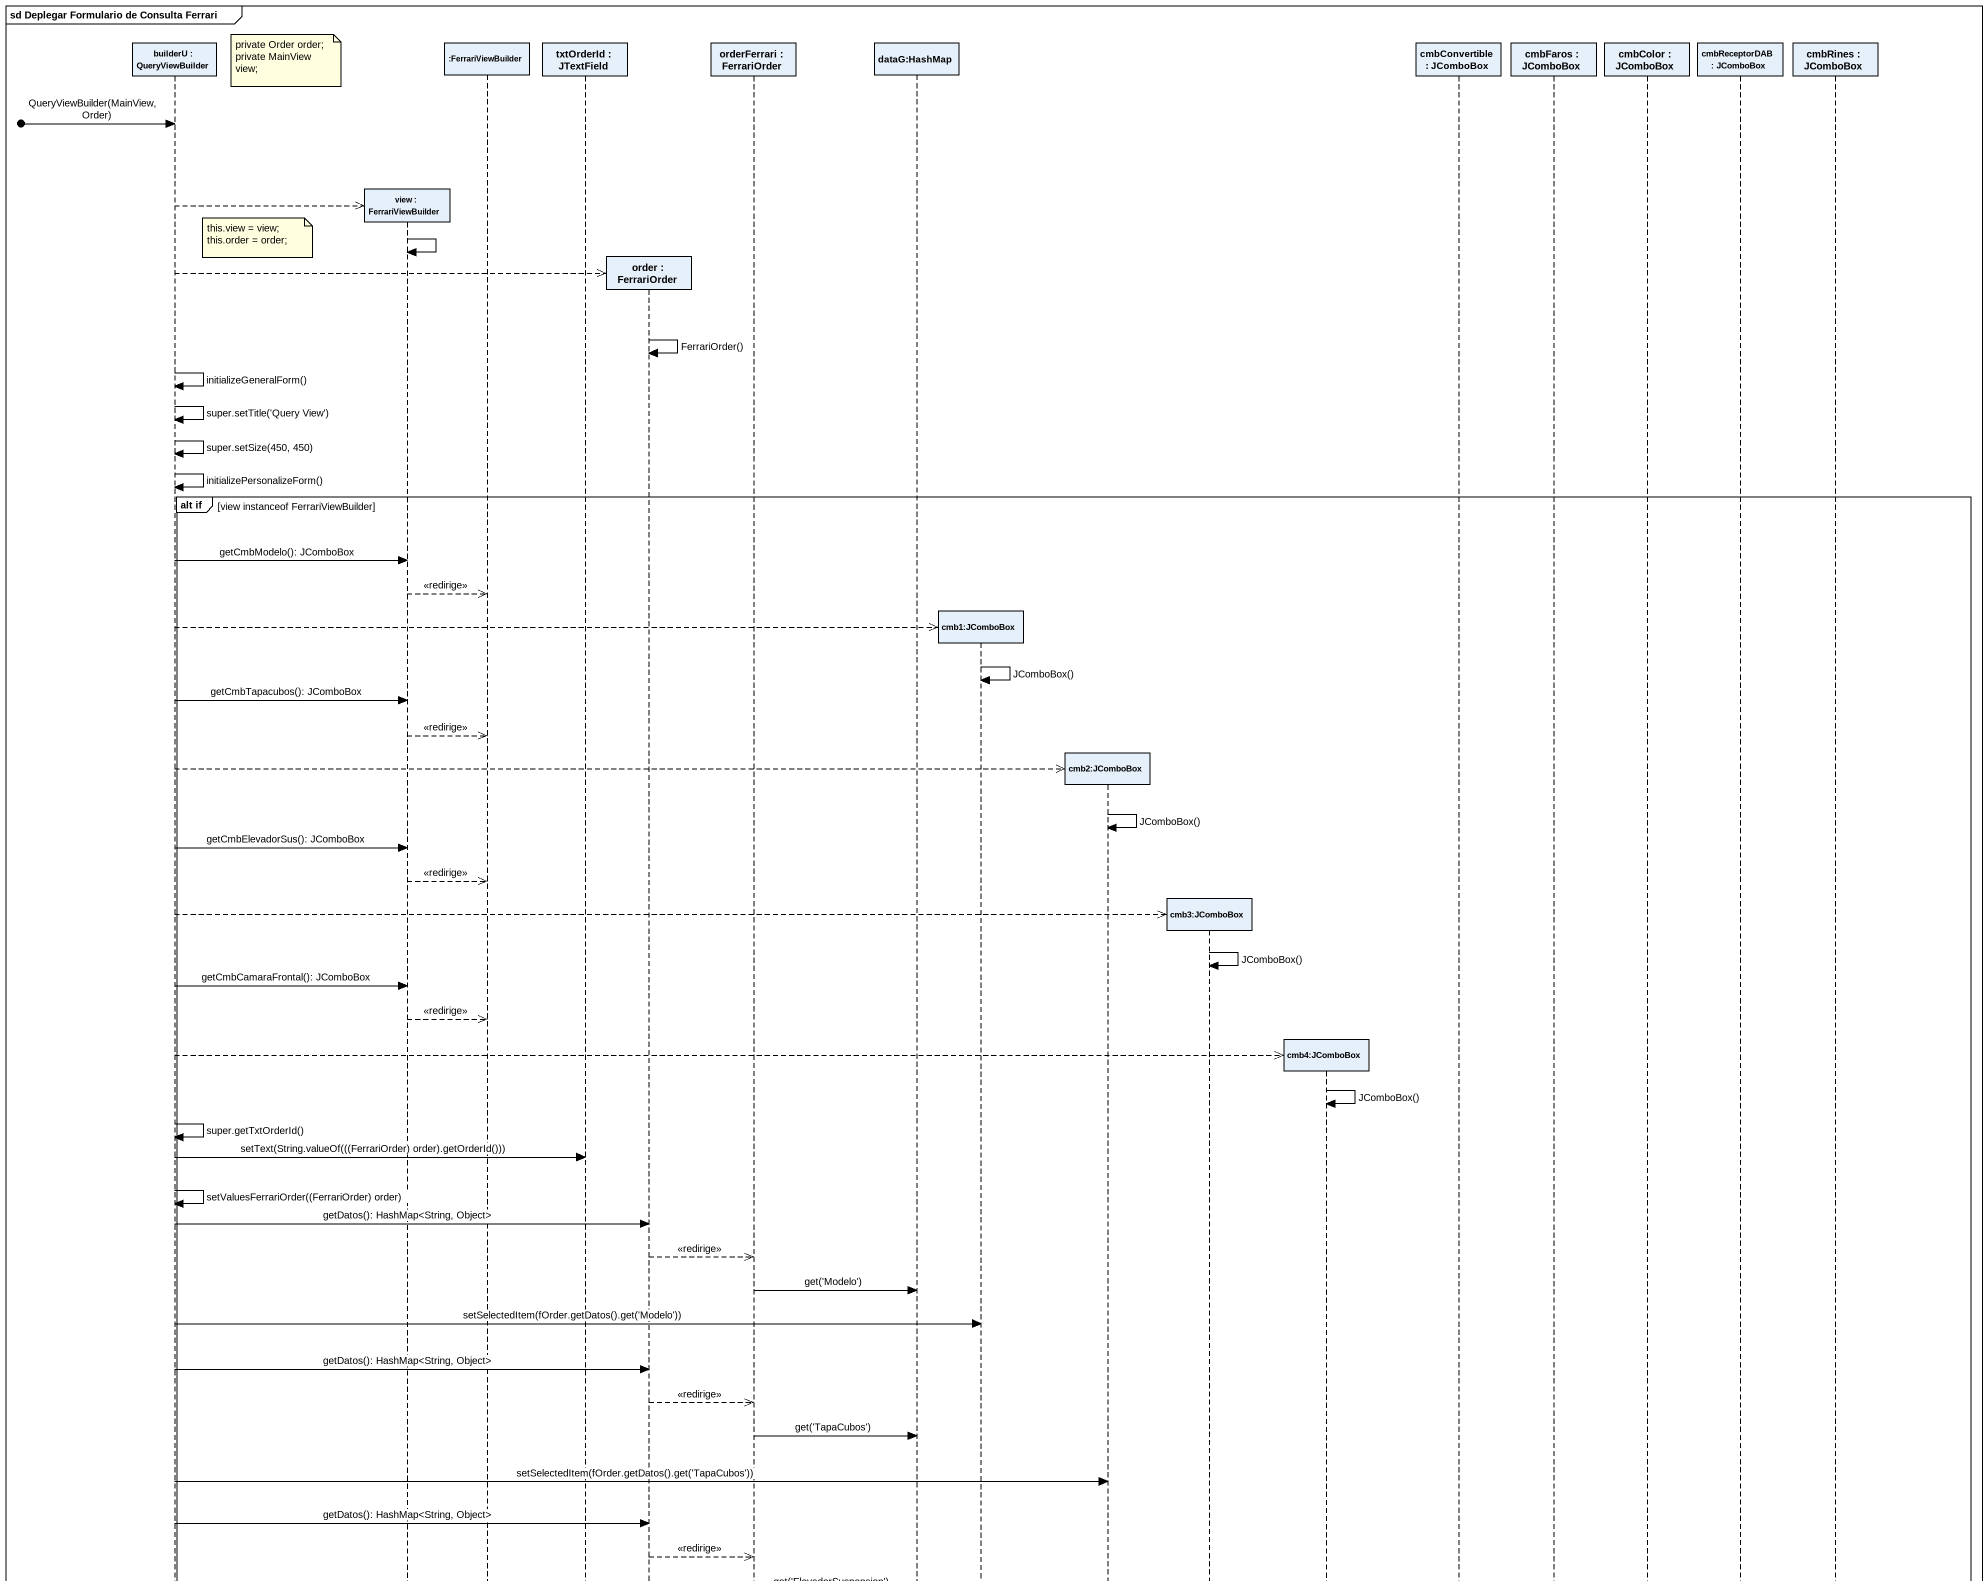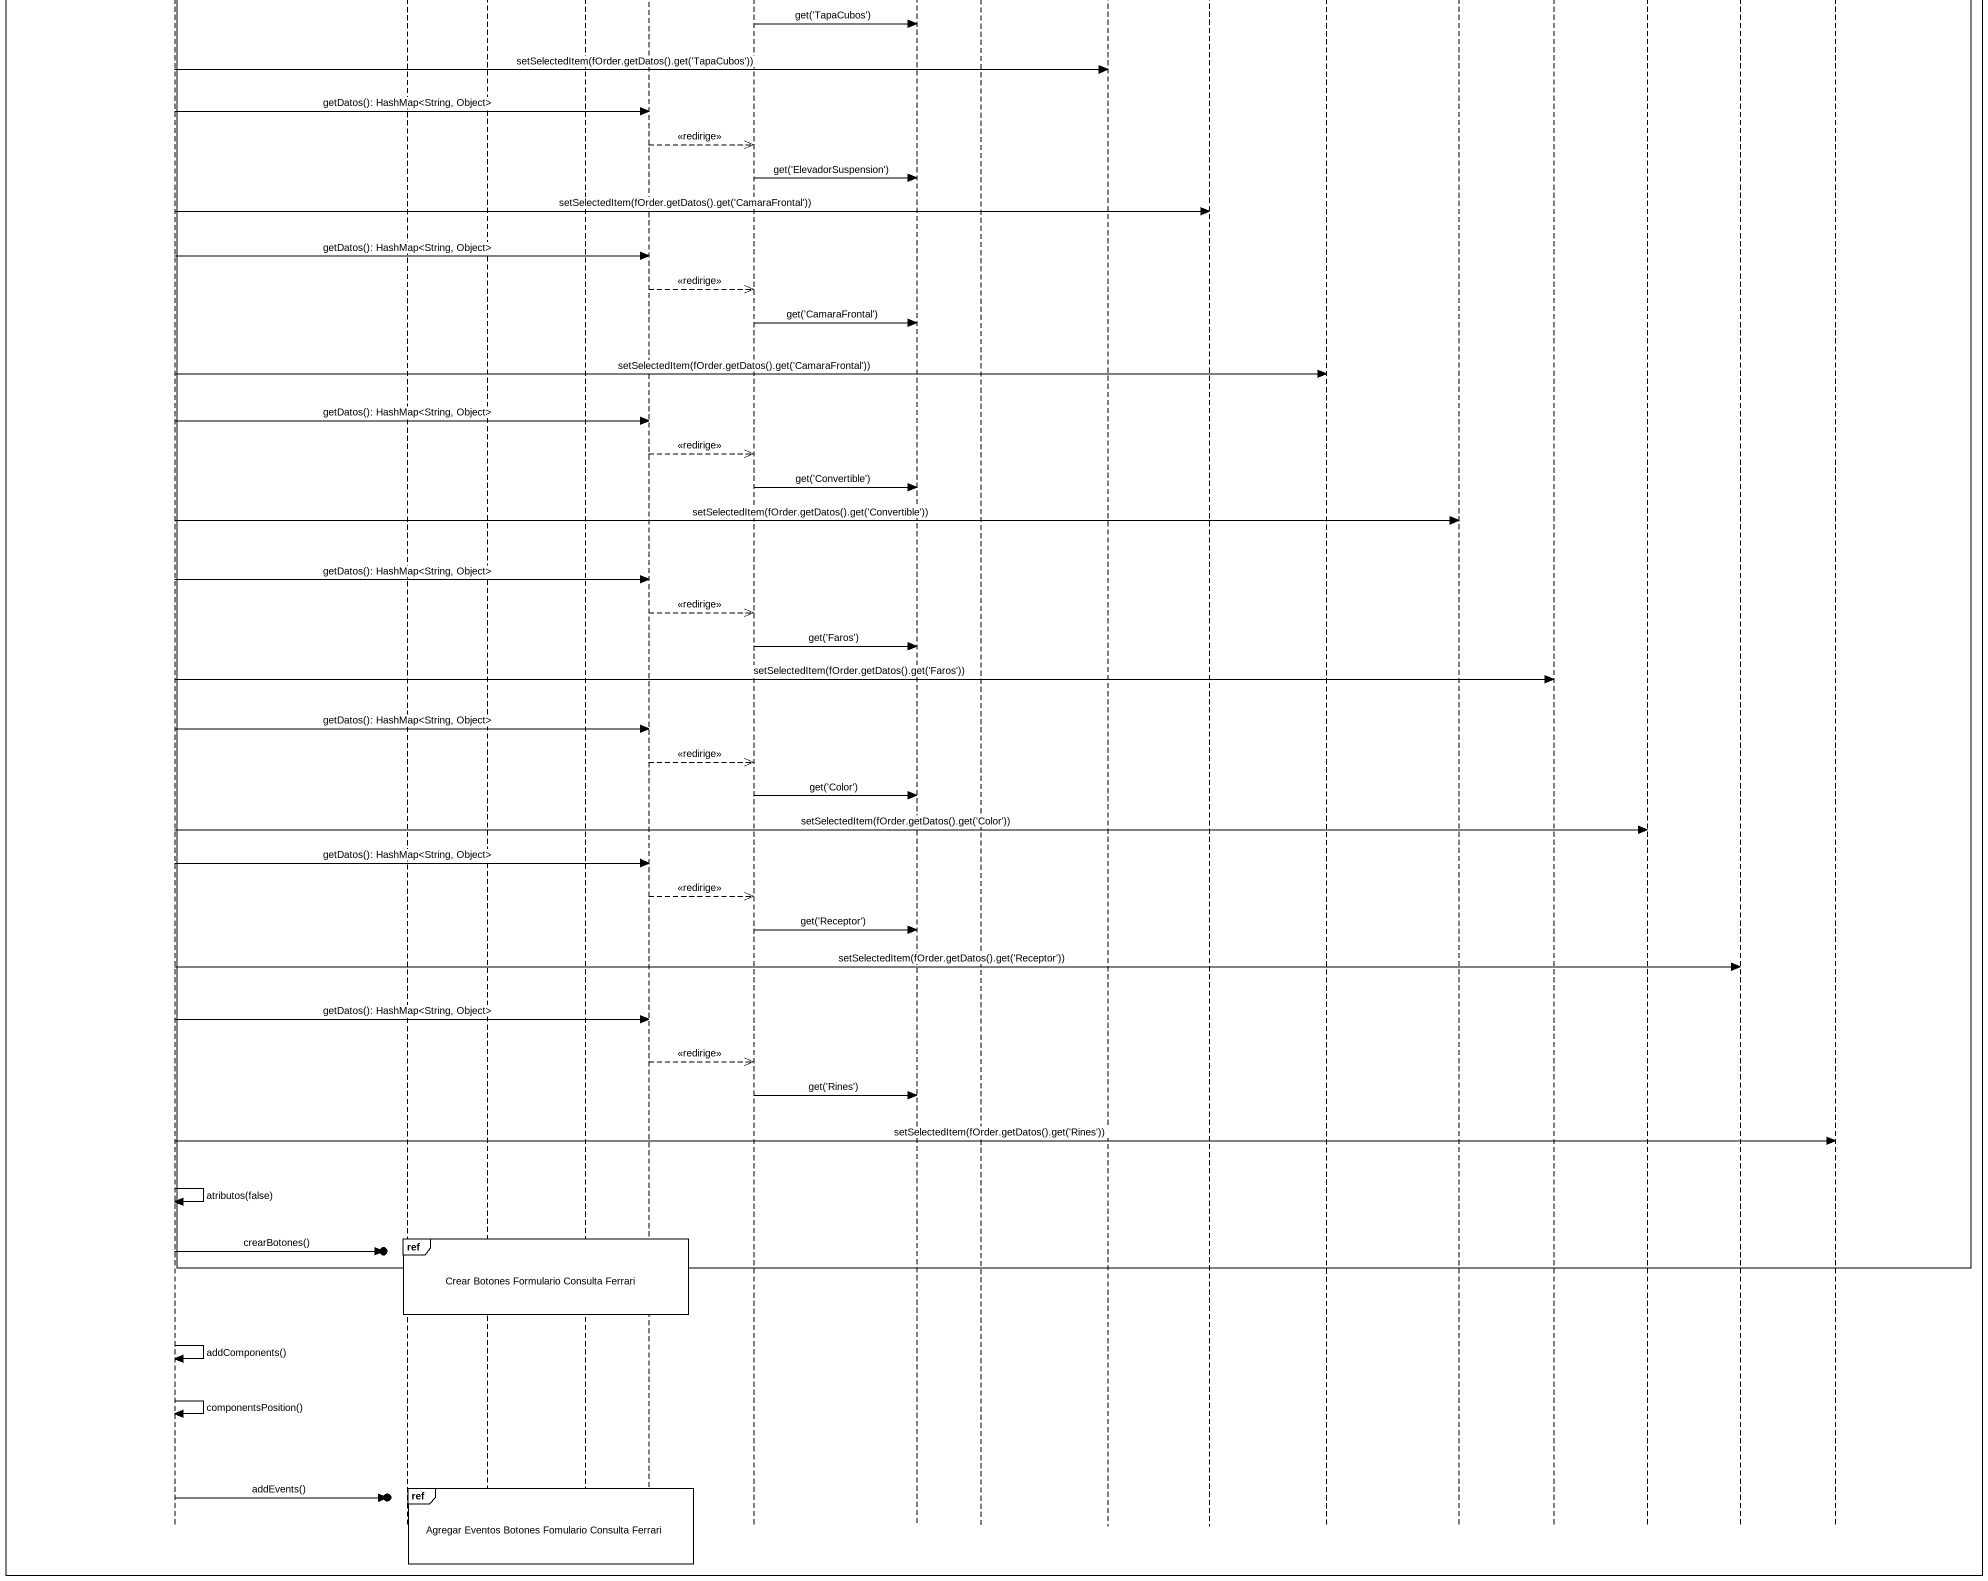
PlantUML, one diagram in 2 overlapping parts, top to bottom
@startuml
mainframe sd Deplegar Formulario de Consulta Ferrari
hide footbox
participant "builderU : QueryViewBuilder" as builderU
participant "view : FerrariViewBuilder" as view
participant ":FerrariViewBuilder" as FerrariViewBuilder
participant "txtOrderId : JTextField" as txtOrderId
participant "order : FerrariOrder" as order
participant "orderFerrari : FerrariOrder" as orderFerrari
participant "dataG:HashMap" as dataG_HashMap
participant "cmb1:JComboBox" as cmb1_JComboBox
participant "cmb2:JComboBox" as cmb2_JComboBox
participant "cmb3:JComboBox" as cmb3_JComboBox
participant "cmb4:JComboBox" as cmb4_JComboBox
participant "cmbConvertible : JComboBox" as cmbConvertible
participant "cmbFaros : JComboBox" as cmbFaros
participant "cmbColor : JComboBox" as cmbColor
participant "cmbReceptorDAB : JComboBox" as cmbReceptorDAB
participant "cmbRines : JComboBox" as cmbRines

note right of builderU
  private Order order;
  private MainView view;
end note
[o-> builderU : QueryViewBuilder(MainView, Order)
builderU -->> view **
note right of builderU
  this.view = view;
  this.order = order;
end note
view -> view
builderU -->> order **
order -> order : FerrariOrder()
builderU -> builderU : initializeGeneralForm()
builderU -> builderU : super.setTitle('Query View')
builderU -> builderU : super.setSize(450, 450)
builderU -> builderU : initializePersonalizeForm()
group alt if [view instanceof FerrariViewBuilder]
  builderU -> view : getCmbModelo(): JComboBox
  view -->> FerrariViewBuilder : <<redirige>>
  builderU -->> cmb1_JComboBox **
  cmb1_JComboBox -> cmb1_JComboBox : JComboBox()
  builderU -> view : getCmbTapacubos(): JComboBox
  view -->> FerrariViewBuilder : <<redirige>>
  builderU -->> cmb2_JComboBox **
  cmb2_JComboBox -> cmb2_JComboBox : JComboBox()
  builderU -> view : getCmbElevadorSus(): JComboBox
  view -->> FerrariViewBuilder : <<redirige>>
  builderU -->> cmb3_JComboBox **
  cmb3_JComboBox -> cmb3_JComboBox : JComboBox()
  builderU -> view : getCmbCamaraFrontal(): JComboBox
  view -->> FerrariViewBuilder : <<redirige>>
  builderU -->> cmb4_JComboBox **
  cmb4_JComboBox -> cmb4_JComboBox : JComboBox()
  builderU -> builderU : super.getTxtOrderId()
  builderU -> txtOrderId : setText(String.valueOf(((FerrariOrder) order).getOrderId()))
  builderU -> builderU : setValuesFerrariOrder((FerrariOrder) order)
  builderU -> order : getDatos(): HashMap<String, Object>
  order -->> orderFerrari : <<redirige>>
  orderFerrari -> dataG_HashMap : get('Modelo')
  builderU -> cmb1_JComboBox : setSelectedItem(fOrder.getDatos().get('Modelo'))
  builderU -> order : getDatos(): HashMap<String, Object>
  order -->> orderFerrari : <<redirige>>
  orderFerrari -> dataG_HashMap : get('TapaCubos')
  builderU -> cmb2_JComboBox : setSelectedItem(fOrder.getDatos().get('TapaCubos'))
  builderU -> order : getDatos(): HashMap<String, Object>
  order -->> orderFerrari : <<redirige>>
  orderFerrari -> dataG_HashMap : get('ElevadorSuspension')
  builderU -> cmb3_JComboBox : setSelectedItem(fOrder.getDatos().get('CamaraFrontal'))
  builderU -> order : getDatos(): HashMap<String, Object>
  order -->> orderFerrari : <<redirige>>
  orderFerrari -> dataG_HashMap : get('CamaraFrontal')
  builderU -> cmb4_JComboBox : setSelectedItem(fOrder.getDatos().get('CamaraFrontal'))
  builderU -> order : getDatos(): HashMap<String, Object>
  order -->> orderFerrari : <<redirige>>
  orderFerrari -> dataG_HashMap : get('Convertible')
  builderU -> cmbConvertible : setSelectedItem(fOrder.getDatos().get('Convertible'))
  builderU -> order : getDatos(): HashMap<String, Object>
  order -->> orderFerrari : <<redirige>>
  orderFerrari -> dataG_HashMap : get('Faros')
  builderU -> cmbFaros : setSelectedItem(fOrder.getDatos().get('Faros'))
  builderU -> order : getDatos(): HashMap<String, Object>
  order -->> orderFerrari : <<redirige>>
  orderFerrari -> dataG_HashMap : get('Color')
  builderU -> cmbColor : setSelectedItem(fOrder.getDatos().get('Color'))
  builderU -> order : getDatos(): HashMap<String, Object>
  order -->> orderFerrari : <<redirige>>
  orderFerrari -> dataG_HashMap : get('Receptor')
  builderU -> cmbReceptorDAB : setSelectedItem(fOrder.getDatos().get('Receptor'))
  builderU -> order : getDatos(): HashMap<String, Object>
  order -->> orderFerrari : <<redirige>>
  orderFerrari -> dataG_HashMap : get('Rines')
  builderU -> cmbRines : setSelectedItem(fOrder.getDatos().get('Rines'))
  builderU -> builderU : atributos(false)
  ref over view, FerrariViewBuilder, txtOrderId, order : Crear Botones Formulario Consulta Ferrari
  builderU ->o] : crearBotones()
end
builderU -> builderU : addComponents()
builderU -> builderU : componentsPosition()
ref over FerrariViewBuilder, txtOrderId, order : Agregar Eventos Botones Fomulario Consulta Ferrari
builderU ->o] : addEvents()
@enduml
